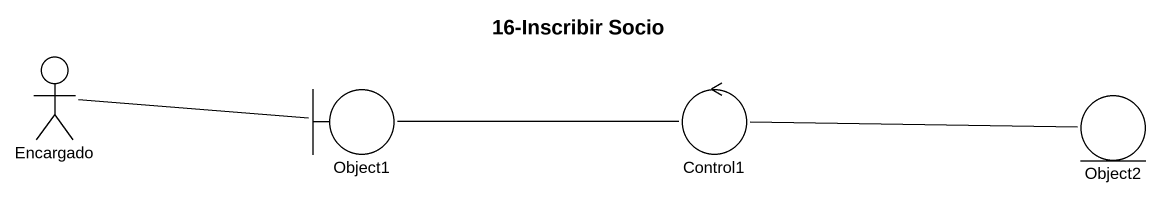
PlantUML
@startuml
title 16-Inscribir Socio
actor Encargado
boundary Object1
control Control1
entity Object2
Encargado -right- Object1
Object1 -right- Control1
Control1 -right- Object2
@enduml
